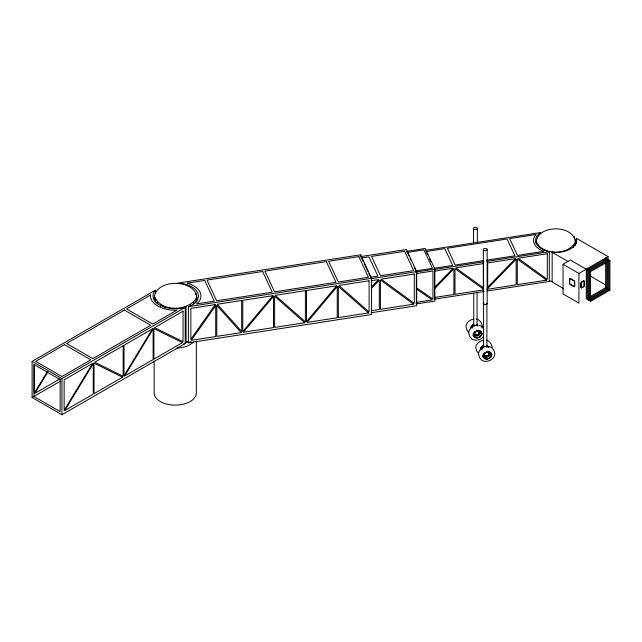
<?xml version="1.0" encoding="UTF-8"?>
<svg xmlns="http://www.w3.org/2000/svg" width="642" height="642" viewBox="0 0 642 642"><rect width="100%" height="100%" fill="white"/><g stroke="black" fill="none" stroke-linecap="round" stroke-linejoin="round"><path stroke-width="0.96" d="M476.645 335.252L476.669 334.602M474.269 333.407L473.443 333.607L473.716 334.675L475.61 335.951L475.931 335.204L474.47 334.217L474.47 332.532L476.958 330.831L476.982 330.189M486.484 356.406L486.508 355.756M536.142 243.422C535.845 223.512 577.391 224.082 575.401 244.61M575.128 245.589L575.401 239.659M471.774 326.345L471.597 327.219L470.763 327.404M154.393 299.694C152.459 277.119 201.219 278.114 196.588 301.652M195.874 302.847L196.588 295.785M471.838 325.815L472.351 327.797M475.642 334.586L475.273 335.228L476.958 335.22L479.438 333.471L479.438 331.786L476.958 330.831M481.917 328.118L482.303 326.465C481.893 323.151 480.015 319.716 476.476 319.034M484.1 354.561L483.274 354.769L483.554 355.828L485.44 357.104L485.761 356.366L484.854 356.013L484.1 354.561L485.761 352.322M485.472 355.74L485.111 356.382L486.797 356.374L489.268 354.625L489.268 352.94L486.797 351.993M475.61 335.951C477.776 336.272 480.328 334.867 480.537 332.54L480.256 331.481L479.438 331.786M485.44 357.104C487.607 357.425 490.167 356.021 490.368 353.694L489.3 351.824L488.682 352.338M470.706 328.712L471.051 327.38M477.993 330.847L478.322 330.213L479.47 330.67L478.852 331.184M487.824 352.001L488.161 351.367M536.142 241.44C542.249 255.572 567.6 255.5 575.128 242.62M47.251 371.766L34.299 393.097L34.299 364.584M47.877 372.007L34.917 393.345L59.971 378.876M470.843 327.356L473.186 325.077M155.404 290.16L153.767 292.447A22.462 12.968 0 0 0 181.277 308.329L185.241 307.382L185.241 343.542L61.937 414.732L32.1 397.502L32.1 361.35L155.404 290.16L155.404 293.089M154.393 295.785C159.497 311.868 186.95 311.723 195.874 298.939M483.891 336.015C481.532 339.875 475.971 341.367 471.99 339.185L469.599 336.272L468.636 332.708L469.222 330.229L470.867 327.974M480.706 349.128L479.052 351.391L478.475 353.862L479.438 357.425L481.821 360.339C486.813 363.155 494.356 359.849 494.862 353.935C494.46 350.612 492.574 347.186 489.035 346.495M481.677 346.969L482.19 346.279M483.282 354.673C484.662 352.241 487.992 350.989 490.512 352.418L491.78 354.753C491.555 358.645 485.601 360.732 483.282 357.433L482.936 356.093M474.47 335.517L475.024 334.859M484.309 356.671L484.854 356.013M371.662 286.749L378.555 279.583L371.742 280.634M371.718 288.041L379.31 280.145L379.31 309.476L371.509 310.68M434.321 287.672L453.156 268.276L434.602 271.149M434.377 288.956L453.894 268.862L453.894 294.469L434.377 297.487M474.141 334.763L474.743 334.257M483.972 355.925L484.582 355.419M193.515 342.106C189.029 346.102 182.978 347.844 177.064 348.06M477.817 334.651L478.571 334.097M487.655 355.804L488.41 355.259M479.125 333.992L477.985 334.811L478.322 335.533M488.161 356.687L487.824 356.045L488.955 355.146M483.017 346.231L481.604 347.202L480.336 349.898L480.609 348.494A4.646 3.667 -24.9 0 1 482.985 346.174M472.351 325.558L473.25 324.956L472.929 324.419M476.067 331.408L474.783 332.596L474.783 334.049L476.958 334.899M485.898 352.562L484.614 353.75L484.614 355.203L486.797 356.061M476.468 324.956L477.223 324.499L477.496 325.558L476.677 325.767M479.157 331.192L479.911 330.734M473.716 334.675L474.47 334.217M483.554 355.828L484.309 355.371M32.1 361.35L61.937 378.571L185.241 307.382M32.1 397.502L60.757 380.963M563.026 264.247L578.923 273.428L578.923 303.128L563.026 293.948L563.026 264.247L570.377 260.002L590.504 271.662L609.9 260.492L609.9 290.192L590.56 301.355L590.504 300.175L589.484 300.737L589.436 299.557L588.417 300.119L588.361 298.939L587.342 299.501L587.286 298.321L586.266 298.883L586.266 269.183M578.923 273.428L608.062 256.599L608.062 260.564M609.9 260.492L608.881 261.053L608.825 259.874L607.805 260.435L607.757 259.256L606.738 259.817L606.682 258.638L587.286 269.809L587.342 299.501M590.632 296.387L605.663 287.712L609.9 290.192M590.03 297.976L606.738 288.33L606.738 261.784M590.271 299.076L607.805 288.948L607.757 259.256L588.361 270.426L588.417 300.119M606.682 258.638L605.663 259.199L605.615 258.012L605.615 259.994M188.387 306.675L191.797 305.167A22.462 12.968 0 0 0 181.726 283.475L177.473 283.146L360.643 254.81L371.566 278.339L371.566 314.5L188.387 342.836L188.387 306.675L371.566 278.339M188.66 341.335L186.044 342.491L186.044 306.338M185.361 342.94L188.379 341.6L186.108 342.154M188.387 342.836L190.947 341.704M476.741 325.55L477.568 325.245L476.781 324.435M480.537 348.895L481.364 348.59L481.917 349.232M486.58 346.704L487.406 346.399L486.612 345.589M489.268 352.94L490.095 352.635M474.277 324.916L472.111 326.409L472.111 327.861M484.116 346.07L481.949 347.563L481.949 349.023M473.563 319.042C469.864 319.724 466.236 322.477 465.932 326.449L466.911 330.036L468.732 332.331M473.347 326.224L476.268 325.309M483.402 340.204C479.702 340.878 476.075 343.63 475.77 347.603L476.749 351.19L478.571 353.485M483.177 347.378L486.106 346.463M183.66 343.919L185.241 343.542M360.868 256.567L406.426 249.521L416.69 271.638L416.69 305.728L371.132 312.774M362.008 257.891L368.941 256.816L377.913 276.14L370.98 277.216M406.45 251.375L425.269 248.462L434.851 269.118L434.851 301.058L416.032 303.971M407.229 252.426L423.881 249.85L432.451 268.316L415.799 270.892M425.823 250.324L540.428 232.589A21.026 12.134 0 0 0 549.303 251.712L549.303 281.413L487.061 291.043M426.264 251.495L444.818 248.623L452.618 265.427L434.064 268.3M483.57 260.636L455.194 265.026L447.394 248.221L507.084 238.993L514.884 255.797L486.508 260.187M371.132 278.684L416.69 271.638M416.032 272.023L434.851 269.118M434.698 269.439L484.092 261.8M487.061 261.342L549.303 251.712M416.305 273.588L432.957 271.012L432.957 299.076L416.714 287.897M483.298 289.919L455.001 294.301L455.001 268.693L483.458 289.189M434.698 299.14L484.092 291.5M416.489 302.31L432.186 299.886L416.73 289.245M605.663 287.712L605.615 261.976M479.638 332.596L480.537 332.54M480.264 347.836L481.155 347.779L481.364 348.59M489.477 353.75L490.368 353.694M476.958 331.128L478.571 331.424L479.261 332.66M486.797 352.281L488.41 352.578L489.1 353.814M483.554 353.622L484.309 353.686M549.247 280.875L552.176 281.429M479.438 333.471L480.256 333.688M489.268 354.625L490.095 354.841M476.516 324.555L477.913 325.069M486.355 345.717L488.682 347.242M484.237 355.828L482.824 355.291L484.196 355.893M476.549 324.491L477.953 325.037M486.387 345.653L488.747 347.202M479.205 325.342L481.677 326.329L483.33 328.078M486.315 340.188C489.854 340.87 491.732 344.305 492.141 347.619M567.921 261.422L552.112 252.29A21.026 12.134 0 0 0 576.356 238.294L608.062 256.599M590.062 275.908L605.494 284.815M563.764 288.715L552.112 281.99L552.176 251.728M481.628 346.359L482.19 346.712L483.081 346.11L482.76 345.573M478.852 334.289L479.47 334.771M488.682 355.443L489.3 355.925M482.19 348.951L481.5 347.723M487.551 355.451L487.824 355.965M426.023 251.223L427.636 254.697M429.659 259.039L430.87 261.647M406.771 251.327L408.85 255.813M410.102 258.509L410.936 260.307M414.267 267.489L415.936 271.076M360.973 256.551L363.436 261.864M364.255 263.629L367.954 271.59M368.773 273.364L371.237 278.668M471.324 326.626L471.525 327.436M478.812 331.36L478.988 332.058A2.424 1.91 -24.9 0 0 478.699 331.095M486.797 356.374L486.821 357.121M476.958 335.22L476.982 335.967M590.56 271.654L590.56 301.355M576.356 238.294L576.356 243.246M574.333 236.754L574.333 238.736M573.539 245.445L573.539 247.427M487.158 249.417L487.158 303.449M486.909 304.46L486.909 347.089M483.578 303.666L483.578 347.29M483.33 249.65L483.33 303.674M477.335 228.488A1.926 1.107 0 0 1 474.294 229.274A1.926 1.107 0 0 1 474.639 227.356A1.926 1.107 0 0 1 477.335 228.488L477.335 242.491M477.07 292.222L477.07 325.935M473.748 293.41L473.748 326.136M473.507 228.263L473.507 243.27M434.498 269.471L434.498 299.172M416.353 271.975L416.353 303.923M360.643 254.81L360.643 256.784M196.34 341.006L196.34 392.944A21.098 12.182 0 0 1 175.242 405.126A21.098 12.182 0 0 1 154.144 392.944L154.144 360.981M195.874 292.632L195.874 294.59M193.764 301.876L193.764 303.835M190.409 304.404L190.409 306.354M164.946 306.338L164.946 308.288M160.572 304.404L160.572 306.354M157.218 301.876L157.218 303.835M155.115 298.939L155.115 301.868M61.937 378.571L61.937 414.732M487.045 303.168A1.926 1.107 0 0 1 484.935 304.661A1.926 1.107 0 0 1 483.747 302.863M486.764 303.963A1.669 0.963 0 0 1 484.558 304.444A1.669 0.963 0 0 1 483.715 303.168M481.837 348.879A2.424 1.91 -24.9 0 1 483.562 346.704M470.779 327.332A4.646 3.667 -24.9 0 1 473.146 325.021M475.505 334.289A2.424 1.91 -24.9 0 1 475.016 334.049M471.998 327.725A2.424 1.91 -24.9 0 1 474.334 325.39M569.711 278.997L569.711 283.363A0.867 0.498 60 0 0 570.232 284.27L574.012 286.452A0.867 0.498 60 0 0 574.542 286.147L574.542 281.782A0.867 0.498 60 0 0 574.012 280.875L570.232 278.692A0.867 0.498 60 0 0 569.711 278.997M481.604 347.507L481.436 348.373L480.593 348.558L480.874 347.41L481.604 347.507M480.152 331.802L479.911 332.941L479.157 332.877L479.365 332.002L480.152 331.802M489.99 352.956L489.75 354.095L488.995 354.031L489.196 353.156L489.99 352.956M481.909 333.68C481.685 337.531 475.722 339.546 473.443 336.28L473.098 334.939C473.459 331.569 477.792 329.595 480.673 331.264L481.949 333.599C481.717 337.435 475.874 339.562 473.547 336.32L473.234 334.996C473.491 331.2 479.317 329.137 481.604 332.395L481.909 333.68M491.748 354.841C491.523 358.637 485.665 360.684 483.378 357.474L483.073 356.158C483.33 352.354 489.148 350.291 491.435 353.549L491.748 354.841M150.621 294.991L150.437 295.802A25.03 14.445 0 0 0 175.467 310.255L176.863 310.15L152.756 324.066L126.506 308.914L150.621 294.991M92.633 363.396L64.136 410.318L64.136 379.847L92.633 363.396M93.259 363.621L64.754 410.567L93.259 394.108L93.259 363.621M152.491 328.832L123.994 375.763L123.994 345.284L152.491 328.832M153.117 329.065L124.612 376.011L153.117 359.552L153.117 329.065M215.239 304.597L190.843 339.321L190.843 308.377L215.239 304.597M215.712 305.592L191.316 340.308L215.712 336.536L215.712 305.592M481.364 334.996C479.999 337.66 475.642 338.791 473.716 336.151A4.085 3.218 -24.9 0 1 474.615 332.323L477.536 330.887L480.465 331.441A4.085 3.218 -24.9 0 1 481.364 334.996M491.194 356.149C489.838 358.814 485.472 359.945 483.554 357.305A4.085 3.218 -24.9 0 1 484.445 353.477L487.366 352.041L490.303 352.602A4.085 3.218 -24.9 0 1 491.194 356.149M272.922 295.673L242.756 331.521L242.756 300.344L272.922 295.673M273.524 296.411L243.366 332.259L273.524 327.589L273.524 296.411M336.641 285.818L306.483 321.658L306.483 290.481L336.641 285.818M337.251 286.557L307.085 322.396L337.251 317.734L337.251 286.557M535.893 234.531L535.107 235.462A23.104 13.338 0 0 0 542.209 250.757L543.694 251.343L517.46 255.396L509.66 238.591L535.893 234.531M515.422 258.646L487.687 287.199L487.687 262.939L515.422 258.646M516.16 259.232L486.885 289.365L516.16 284.839L516.16 259.232M197.584 303.225L196.725 303.875L214.316 301.154L204.71 280.45L187.119 283.17L188.427 283.483A25.03 14.445 0 0 1 197.584 303.225M487.061 345.653L486.299 346.11L486.508 346.921L487.334 346.712L487.061 345.653M64.593 344.666L35.695 361.35L61.937 376.501L90.835 359.817L64.593 344.666M124.452 310.102L66.648 343.478L92.897 358.629L150.693 325.253L124.452 310.102M123.184 345.749L94.687 362.2L123.184 376.228L123.184 345.749M183.042 311.193L154.545 327.645L183.042 341.672L183.042 311.193M122.566 377.191L94.061 393.65L94.061 363.155L122.566 377.191M182.424 342.627L153.919 359.087L153.919 328.6L182.424 342.627M608.825 259.874L589.436 271.044L589.484 300.737L608.881 289.566L608.825 259.874M583.401 280.907L581.788 281.838A1.236 0.714 -60 0 0 580.922 283.339L580.922 287.335A1.236 0.714 -60 0 0 581.788 287.833L583.401 286.91A1.236 0.714 -60 0 0 584.268 285.401L584.268 281.413A1.236 0.714 -60 0 0 583.401 280.907M583.393 281.116L581.796 282.039A0.987 0.57 -60 0 0 581.098 283.25L581.098 287.223A0.987 0.57 -60 0 0 581.796 287.632L583.393 286.709A0.987 0.57 -60 0 0 584.092 285.497L584.092 281.517A0.987 0.57 -60 0 0 583.393 281.116M262.658 271.486L207.013 280.097L216.619 300.793L272.264 292.182L262.658 271.486M326.377 261.631L264.961 271.133L274.567 291.829L335.991 282.328L326.377 261.631M358.846 256.607L328.688 261.27L338.294 281.974L368.452 277.304L358.846 256.607M404.661 251.287L371.541 256.415L380.513 275.739L413.633 270.619L404.661 251.287M241.665 300.512L217.277 304.284L241.665 331.457L241.665 300.512M305.391 290.649L275.225 295.32L305.391 321.827L305.391 290.649M369.11 280.795L338.952 285.465L369.11 311.972L369.11 280.795M414.275 274.054L381.155 279.174L414.275 303.353L414.275 274.054M483.466 263.589L455.732 267.883L483.466 287.857L483.466 263.589M547.297 253.718L517.998 258.245L547.297 279.342L547.297 253.718M546.535 280.137L517.267 284.671L517.267 259.055L546.535 280.137M413.552 304.18L380.409 309.308L380.409 279.976L413.552 304.18M241.191 332.596L216.803 336.368L216.803 305.423L241.191 332.596M304.781 322.757L274.624 327.42L274.624 296.243L304.781 322.757M368.508 312.895L338.342 317.565L338.342 286.388L368.508 312.895M573.94 280.618L570.313 278.524A1.115 0.642 60 0 0 569.526 278.981L569.526 283.162A1.115 0.642 60 0 0 570.313 284.526L573.94 286.621A1.115 0.642 60 0 0 574.726 286.163L574.726 281.982A1.115 0.642 60 0 0 573.94 280.618M60.139 379.615L33.898 364.455L33.898 396.467L60.139 411.618L60.139 379.615M484.028 250.396A1.926 1.107 0 0 0 487.142 249.706A1.926 1.107 0 0 0 484.558 248.494A1.926 1.107 0 0 0 484.028 250.396"/></g></svg>
